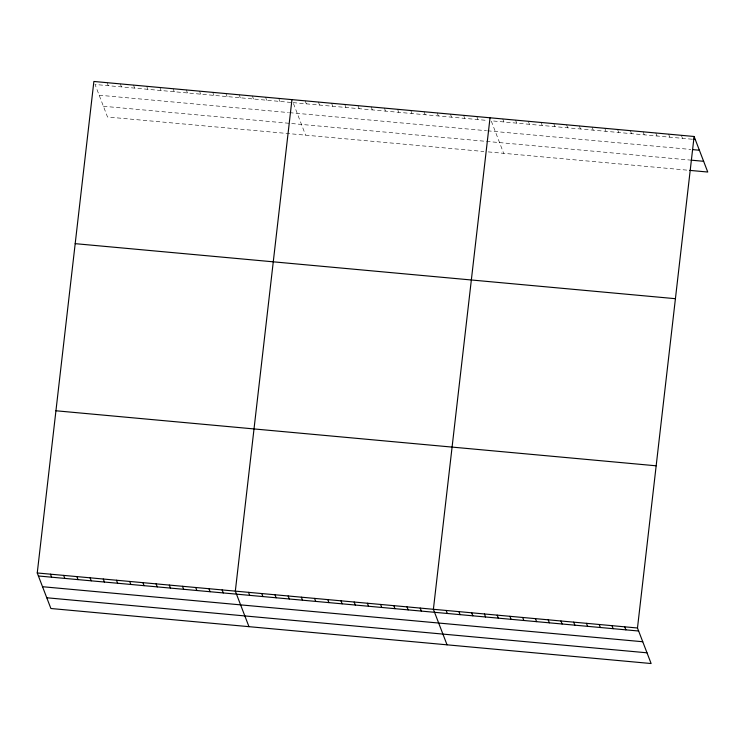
<?xml version="1.0" encoding="UTF-8"?>
<svg xmlns="http://www.w3.org/2000/svg" width="745" height="745" viewBox="0 0 745 745"><rect width="100%" height="100%" fill="white"/><g stroke="black" fill="none" stroke-linecap="round" stroke-linejoin="round"><path stroke-width="0.56" stroke-dasharray="3.73 2.79" d="M290.913 102.438L95.043 84.474L107.522 117.002L483.868 151.505M293.111 102.633L487.891 120.494M692.077 139.213L491.188 120.802L503.676 153.321M99.16 95.211L288.436 112.56M289.535 112.663L486.504 130.72M487.603 130.822L690.885 149.456M103.406 106.265L689.814 160.035M488.264 151.906L688.622 170.279M681.358 135.329L682.513 138.337M668.6 134.156L669.755 137.173M655.842 132.983L656.997 136M643.093 131.818L644.248 134.826M630.335 130.645L631.49 133.662M617.577 129.481L618.741 132.489M604.828 128.308L605.983 131.325M592.07 127.134L593.225 130.151M579.312 125.97L580.476 128.987M566.563 124.797L567.718 127.814M553.805 123.633L554.96 126.641M541.047 122.459L542.211 125.477M528.298 121.295L529.453 124.303M515.54 120.122L516.695 123.139M502.791 118.949L503.946 121.966M476.828 116.574L477.983 119.591M463.623 115.363L464.778 118.381M450.418 114.153L451.572 117.17M437.213 112.942L438.367 115.959M424.007 111.731L425.162 114.749M410.802 110.521L411.957 113.538M397.597 109.31L398.752 112.327M384.392 108.1L385.547 111.117M371.187 106.889L372.342 109.897M357.982 105.678L359.137 108.686M344.777 104.468L345.931 107.476M331.572 103.257L332.726 106.265M318.366 102.046L319.521 105.054M305.161 100.836L306.316 103.844M293.456 103.536L305.599 135.162M278.751 98.415L279.906 101.422M265.546 97.204L266.701 100.212M252.341 95.993L253.496 99.001M239.136 94.783L240.3 97.791M225.931 93.572L227.095 96.58M212.725 92.361L213.889 95.369M199.52 91.151L200.684 94.159M186.315 89.94L187.479 92.948M173.11 88.73L174.274 91.737M159.905 87.519L161.069 90.527M146.7 86.308L147.864 89.316M133.495 85.098L134.659 88.106M120.29 83.887L121.454 86.895M107.084 82.676L108.248 85.684"/><path stroke-width="1.12" d="M694.107 136.493L637.478 627.998L651.121 663.534L50.893 608.507L37.25 572.97L93.879 81.466L694.107 136.493L707.75 172.03L689.684 170.372M291.956 99.625L235.327 591.13L248.97 626.666M490.033 117.785L433.394 609.289L447.037 644.825M693.139 139.315L695.262 139.511M693.008 149.652L699.387 150.239M690.876 160.128L703.634 161.302M75.198 243.662L675.417 298.689M55.94 410.774L656.168 465.802M37.25 572.97L637.478 627.998M38.405 575.987L638.633 631.015M42.53 586.715L642.749 641.743M46.767 597.769L646.995 652.806M624.72 626.834L625.875 629.842M611.962 625.66L613.126 628.678M599.213 624.496L600.368 627.504M586.455 623.323L587.609 626.34M573.697 622.15L574.861 625.167M560.948 620.985L562.103 624.003M548.19 619.812L549.344 622.829M535.441 618.648L536.596 621.656M522.683 617.475L523.837 620.492M509.925 616.311L511.089 619.318M497.176 615.137L498.331 618.154M484.418 613.964L485.572 616.981M471.66 612.8L472.824 615.808M458.911 611.626L460.065 614.644M446.153 610.462L447.307 613.47M420.189 608.078L421.353 611.096M406.984 606.868L408.148 609.885M393.779 605.657L394.943 608.674M380.583 604.446L381.738 607.464M367.378 603.236L368.533 606.253M354.173 602.025L355.328 605.042M340.968 600.815L342.123 603.832M327.763 599.604L328.918 602.621M314.558 598.393L315.712 601.411M301.353 597.183L302.507 600.2M288.147 595.972L289.302 598.989M274.942 594.761L276.097 597.779M261.737 593.551L262.892 596.568M248.532 592.34L249.687 595.357M222.122 589.919L223.276 592.936M208.917 588.708L210.071 591.726M195.712 587.498L196.866 590.515M182.506 586.287L183.661 589.304M169.301 585.076L170.456 588.094M156.096 583.866L157.251 586.883M142.891 582.655L144.046 585.672M129.686 581.445L130.841 584.462M116.481 580.234L117.635 583.251M103.276 579.023L104.43 582.041M90.07 577.813L91.225 580.83M76.865 576.602L78.02 579.619M63.66 575.391L64.815 578.409M50.455 574.181L51.61 577.198"/></g></svg>
